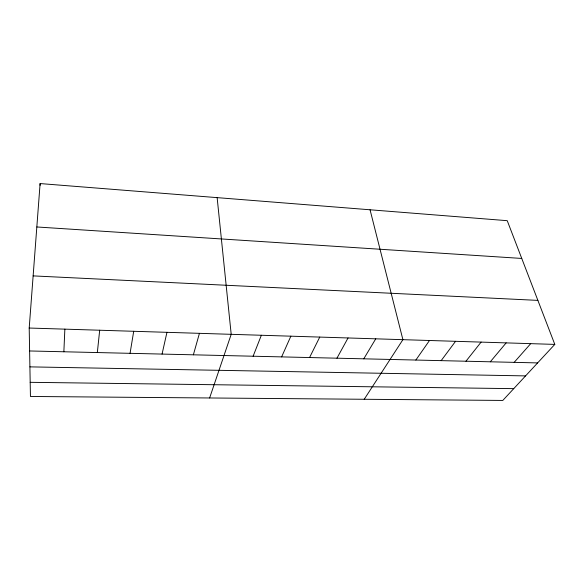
<?xml version="1.0" encoding="UTF-8"?>
<svg xmlns="http://www.w3.org/2000/svg" width="584" height="584" viewBox="0 0 584 584"><rect width="100%" height="100%" fill="white"/><g stroke="black" fill="none" stroke-linecap="round" stroke-linejoin="round"><path stroke-width="0.88" d="M40.106 185.362L40.106 183.566L507.233 220.679L554.8 344.399L502.802 400.434L30.441 396.47L29.2 328.033L40.106 183.566M63.86 351.772L64.86 329.142M97.331 352.553L99.689 330.23M130.057 353.327L133.707 331.289M162.06 354.079L166.951 332.325M193.37 354.817L199.436 333.333M209.619 397.974L231.198 334.325L217.138 197.633M253.113 356.218L261.355 335.26M281.627 356.89L290.861 336.18M309.564 357.547L319.755 337.085M336.939 358.189L348.049 337.961M363.766 358.824L375.753 338.822M364.226 399.274L402.902 339.669L370.052 209.78M415.859 360.043L429.495 340.494M441.154 360.642L455.556 341.312M465.959 361.226L481.106 342.107M490.304 361.795L506.153 342.881M514.183 362.357L530.71 343.647M30.186 382.316L513.745 388.645M29.901 366.869L525.571 375.899M29.616 350.962L537.623 362.912M29.2 328.033L554.8 344.399M33.135 275.889L537.879 300.388M36.828 226.972L521.753 258.442"/></g></svg>
